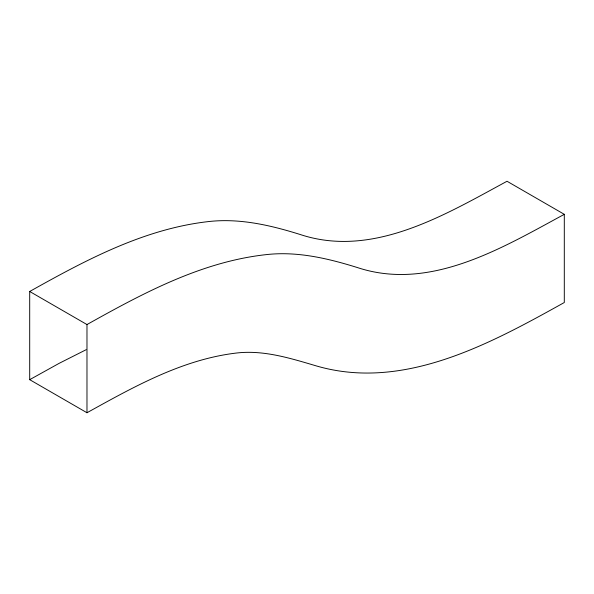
<?xml version="1.0" encoding="UTF-8"?>
<svg xmlns="http://www.w3.org/2000/svg" width="594" height="594" viewBox="0 0 594 594"><rect width="100%" height="100%" fill="white"/><g stroke="black" fill="none" stroke-linecap="round" stroke-linejoin="round"><path stroke-width="0.89" d="M564.3 214.33C502.368 247.817 430.234 291.617 357.514 267.59C328.111 258.442 297.349 251.106 266.357 254.611C201.618 261.65 142.879 293.265 86.976 324.554L29.7 291.483L29.7 379.67L86.976 412.741C133.85 386.791 182.581 359.296 236.731 352.999C263.283 349.948 289.285 357.93 314.441 365.355C402.138 392.025 489.612 344.082 564.3 302.517L564.3 214.33L507.024 181.259C445.092 214.746 372.958 258.546 300.237 234.519C270.285 225.126 238.84 217.842 207.276 221.718C143.228 229.232 85.091 260.447 29.7 291.483M29.7 379.67L59.058 363.38L86.189 349.688M86.976 324.554L86.976 412.741"/></g></svg>
